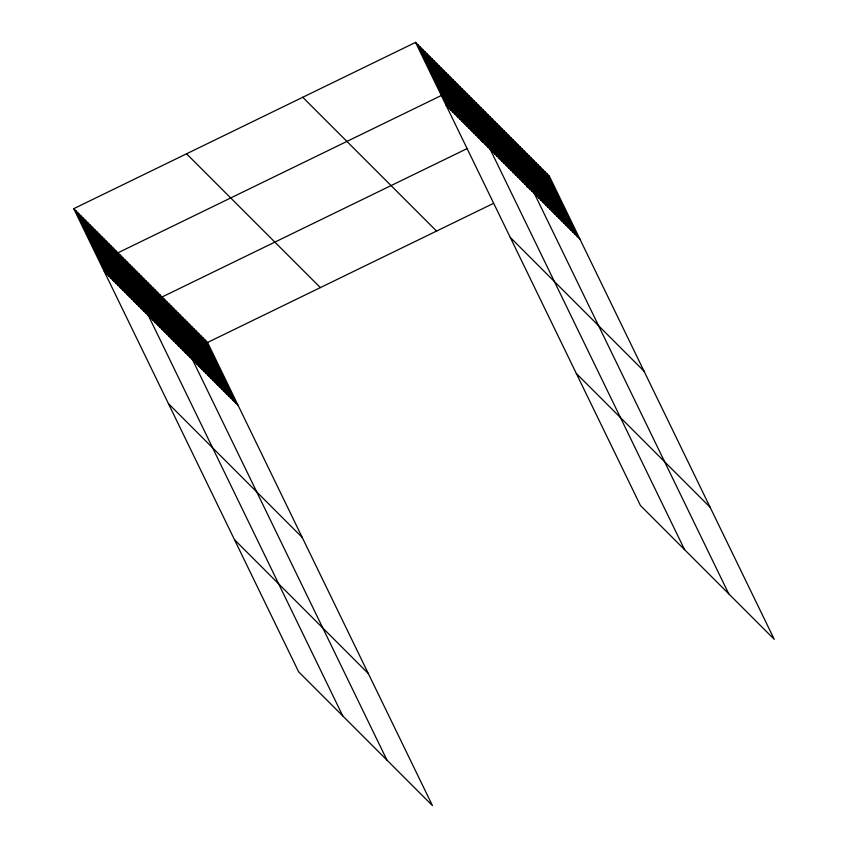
<?xml version="1.0" encoding="UTF-8"?>
<svg xmlns="http://www.w3.org/2000/svg" width="848" height="848" viewBox="0 0 848 848"><rect width="100%" height="100%" fill="white"/><g stroke="black" fill="none" stroke-linecap="round" stroke-linejoin="round"><path stroke-width="1.27" d="M73.755 208.672L207.559 342.475L432.448 805.6L298.634 671.796L73.755 208.672L415.552 42.4L549.366 176.204L774.245 639.328L640.441 505.525L415.552 42.4M467.449 148.432L162.063 296.98L386.953 760.105M481.547 141.574L503.871 130.709L728.75 593.833M207.559 342.475L492.964 203.637M527.043 187.058L549.366 176.204M446.08 105.269L579.894 239.072M510.22 237.355L644.024 371.159M302.757 97.266L436.572 231.069M576.301 373.438L710.105 507.242M186.549 153.806L320.353 287.599M104.283 271.54L238.087 405.344M168.423 403.627L302.227 537.431M234.504 539.71L368.308 673.513M547.087 173.925L577.615 236.793M544.819 171.656L575.336 234.525M542.54 169.377L573.068 232.246M540.261 167.109L570.789 229.978M537.992 164.83L568.52 227.699M535.713 162.551L566.241 225.42M533.445 160.283L563.962 223.151M531.166 158.004L561.694 220.872M528.887 155.735L559.415 218.604M526.619 153.456L557.147 216.325M524.34 151.177L554.868 214.046M522.071 148.909L552.589 211.777M519.792 146.63L550.32 209.498M517.513 144.361L548.041 207.23M515.245 142.082L545.773 204.951M512.966 139.814L543.494 202.672M510.697 137.535L541.215 200.404M508.418 135.256L538.946 198.125M506.139 132.988L536.667 195.856M501.539 128.387L532.067 191.256M499.218 126.066L529.746 188.934M496.896 123.734L527.424 186.602M494.575 121.412L525.103 184.281M492.253 119.091L522.771 181.96M489.921 116.77L520.449 179.638M487.6 114.438L518.128 177.306M485.279 112.116L515.807 174.985M482.957 109.795L513.475 172.663M480.625 107.473L511.153 170.342M478.304 105.141L508.832 168.01M475.982 102.82L506.51 165.689M473.661 100.499L504.178 163.367M471.329 98.177L501.857 161.046M469.008 95.856L499.536 158.714M466.686 93.524L497.214 156.392M464.365 91.202L494.882 154.071M462.033 88.881L492.561 151.75M684.59 549.684L459.711 86.56L117.914 252.821L342.793 715.956M457.39 84.228L487.918 147.096M455.069 81.906L485.586 144.775M452.737 79.585L483.265 142.453M450.415 77.263L480.943 140.132M448.094 74.931L478.622 137.8M445.772 72.61L476.29 135.479M443.44 70.289L473.968 133.157M441.119 67.967L471.647 130.836M438.798 65.635L469.326 128.504M436.476 63.314L466.994 126.182M434.144 60.992L464.672 123.861M431.823 58.671L462.351 121.54M429.501 56.339L460.029 119.208M427.18 54.018L457.697 116.886M424.848 51.696L455.376 114.565M422.527 49.375L453.055 112.243M420.205 47.043L450.733 109.911M417.884 44.721L448.401 107.59M205.29 340.196L235.818 403.065M203.011 337.928L233.539 400.797M200.743 335.649L231.271 398.518M198.464 333.37L228.992 396.239M196.185 331.102L226.713 393.97M193.916 328.823L224.444 391.691M191.637 326.554L222.165 389.423M189.369 324.275L219.897 387.144M187.09 322.007L217.618 384.865M184.811 319.728L215.339 382.596M182.543 317.449L213.071 380.317M180.264 315.18L210.792 378.049M177.995 312.901L208.523 375.77M175.716 310.633L206.244 373.491M173.437 308.354L203.965 371.223M171.169 306.075L201.697 368.944M168.89 303.807L199.418 366.675M166.621 301.528L197.149 364.396M164.342 299.259L194.87 362.128M159.742 294.659L190.27 357.527M157.421 292.337L187.949 355.195M155.099 290.005L185.627 352.874M152.767 287.684L183.295 350.553M150.446 285.363L180.974 348.231M148.124 283.041L178.652 345.91M145.803 280.709L176.331 343.578M143.471 278.388L173.999 341.256M141.15 276.066L171.678 338.935M138.828 273.745L169.356 336.614M136.507 271.413L167.035 334.282M134.175 269.092L164.703 331.96M131.853 266.77L162.381 329.639M129.532 264.449L160.06 327.317M127.211 262.117L157.739 324.985M124.879 259.795L155.407 322.664M122.557 257.474L153.085 320.343M120.236 255.153L150.764 318.021M115.582 250.499L146.11 313.368M113.261 248.178L143.789 311.046M110.94 245.856L141.468 308.725M108.618 243.524L139.146 306.393M106.286 241.203L136.814 304.072M103.965 238.882L134.493 301.75M101.643 236.56L132.171 299.429M99.322 234.239L129.85 297.097M96.99 231.907L127.518 294.775M94.669 229.585L125.197 292.454M92.347 227.264L122.875 290.133M90.026 224.943L120.554 287.801M87.694 222.611L118.222 285.479M85.372 220.289L115.9 283.158M83.051 217.968L113.579 280.836M80.73 215.646L111.258 278.515M78.408 213.314L108.926 276.183M76.076 210.993L106.604 273.862"/></g></svg>
